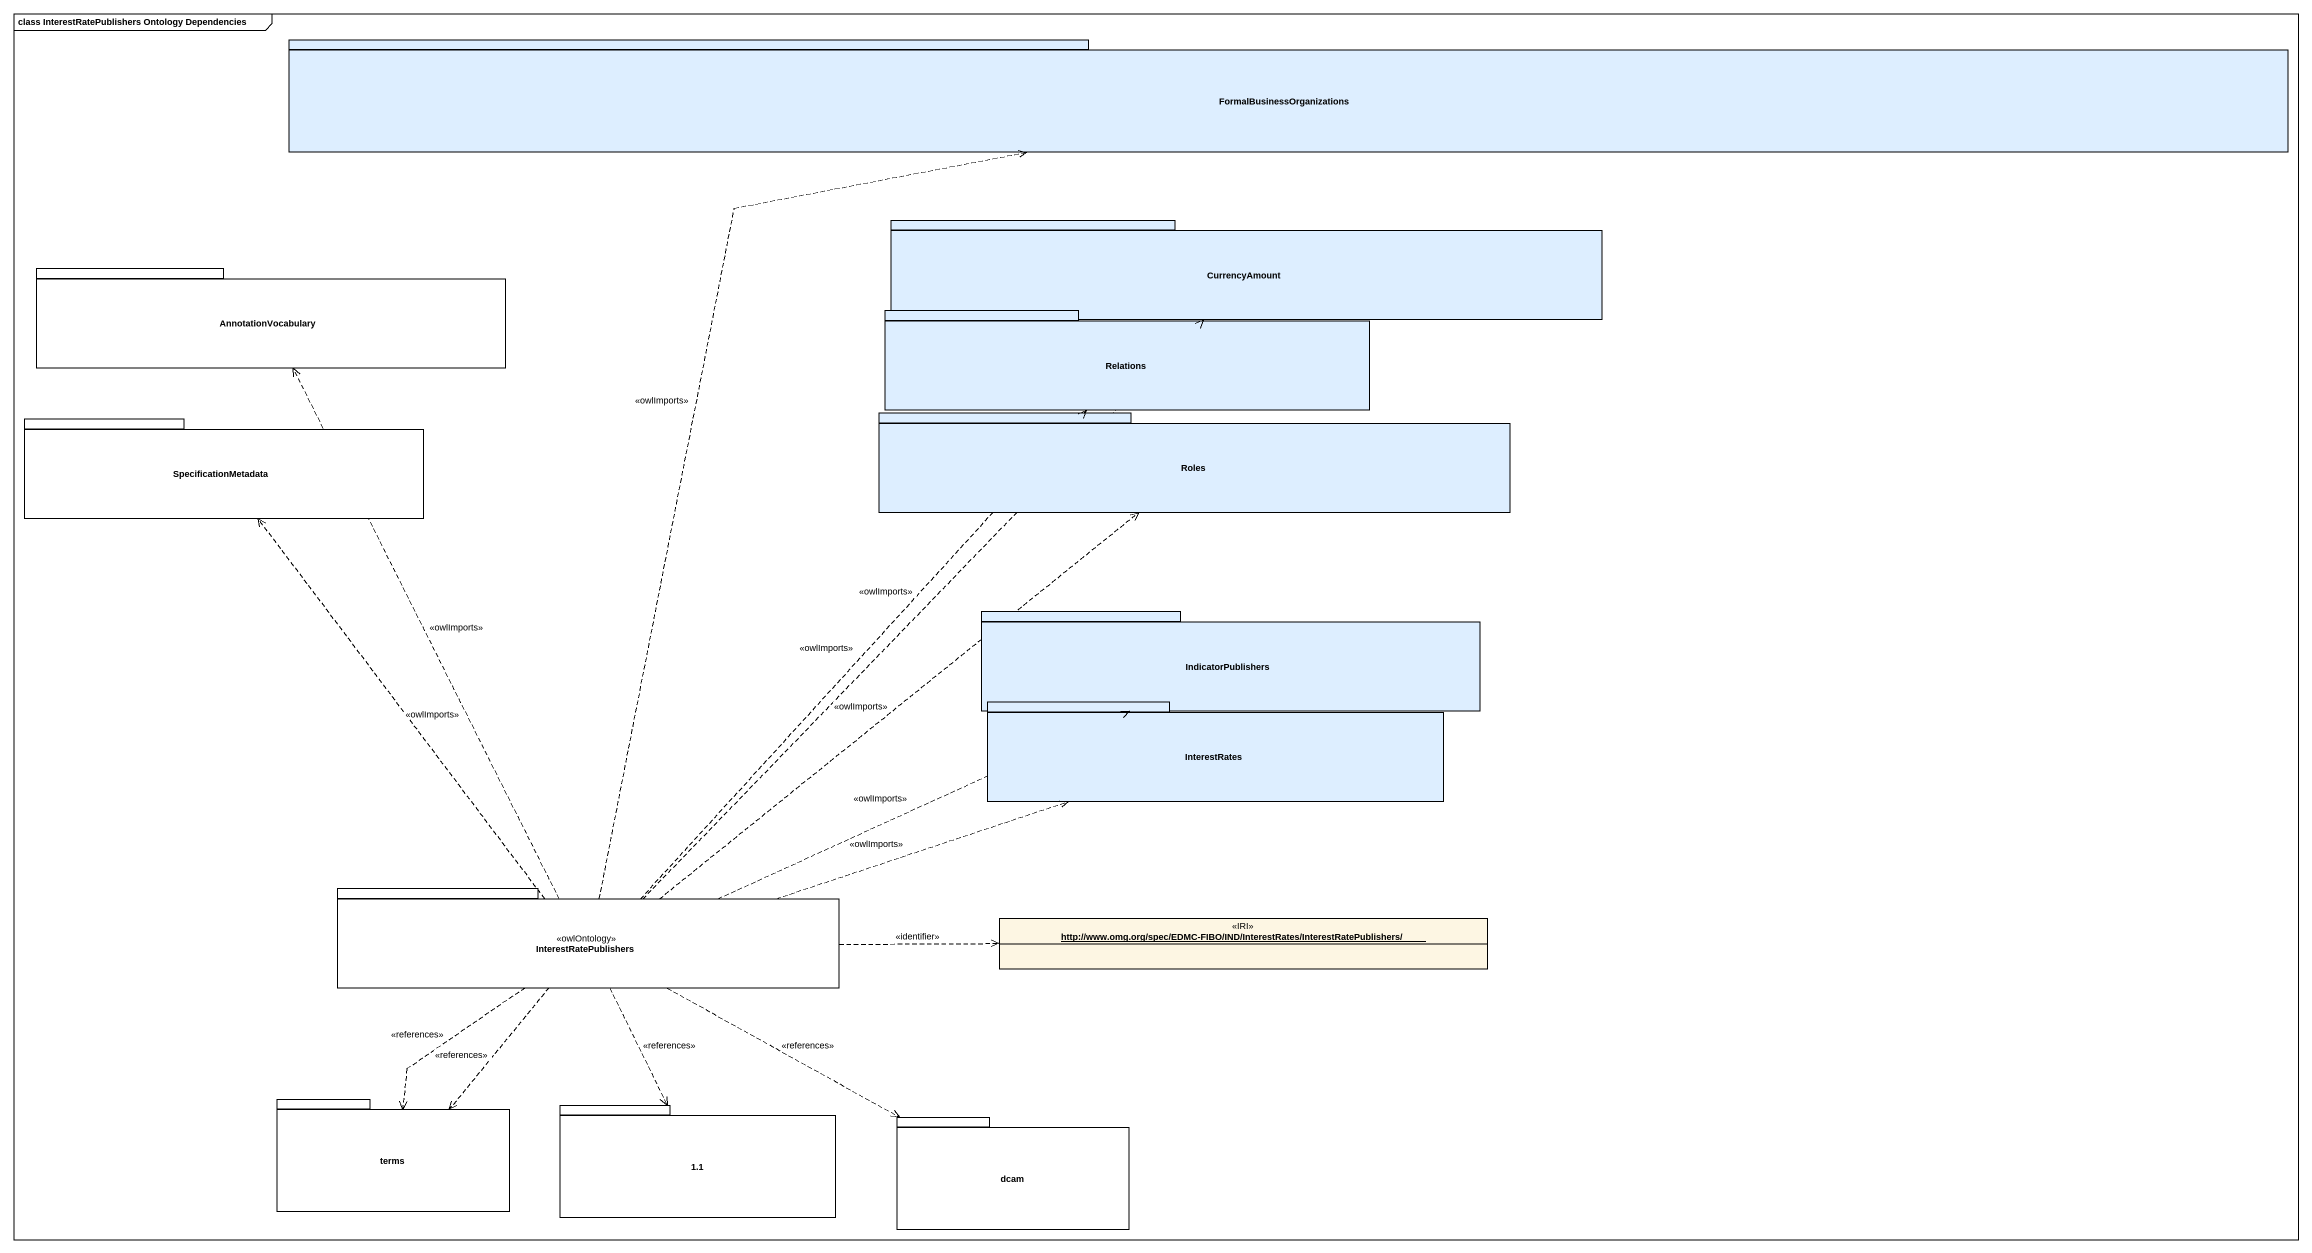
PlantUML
@startuml
mainframe class InterestRatePublishers Ontology Dependencies
hide circle
hide empty members
package FormalBusinessOrganizations #DDEEFF {
}
package CurrencyAmount #DDEEFF {
}
package AnnotationVocabulary {
}
package Relations #DDEEFF {
}
package Roles #DDEEFF {
}
package SpecificationMetadata {
}
package IndicatorPublishers #DDEEFF {
}
package InterestRates #DDEEFF {
}
package InterestRatePublishers <<owlOntology>> {
}
object "http://www.omg.org/spec/EDMC-FIBO/IND/InterestRates/InterestRatePublishers/" as http_www_omg_org_spec_EDMC <<IRI>>
package terms {
}
package "1.1" as p1_1 {
}
package dcam {
}
InterestRatePublishers .up.> FormalBusinessOrganizations : <<owlImports>>
InterestRatePublishers .up.> CurrencyAmount : <<owlImports>>
InterestRatePublishers .up.> AnnotationVocabulary : <<owlImports>>
InterestRatePublishers .up.> Relations : <<owlImports>>
InterestRatePublishers .up.> Roles : <<owlImports>>
InterestRatePublishers .up.> SpecificationMetadata : <<owlImports>>
InterestRatePublishers .right.> IndicatorPublishers : <<owlImports>>
InterestRatePublishers .right.> InterestRates : <<owlImports>>
InterestRatePublishers .right.> http_www_omg_org_spec_EDMC : <<identifier>>
InterestRatePublishers ..> terms : <<references>>
InterestRatePublishers ..> terms : <<references>>
InterestRatePublishers ..> p1_1 : <<references>>
InterestRatePublishers .right.> dcam : <<references>>
@enduml
